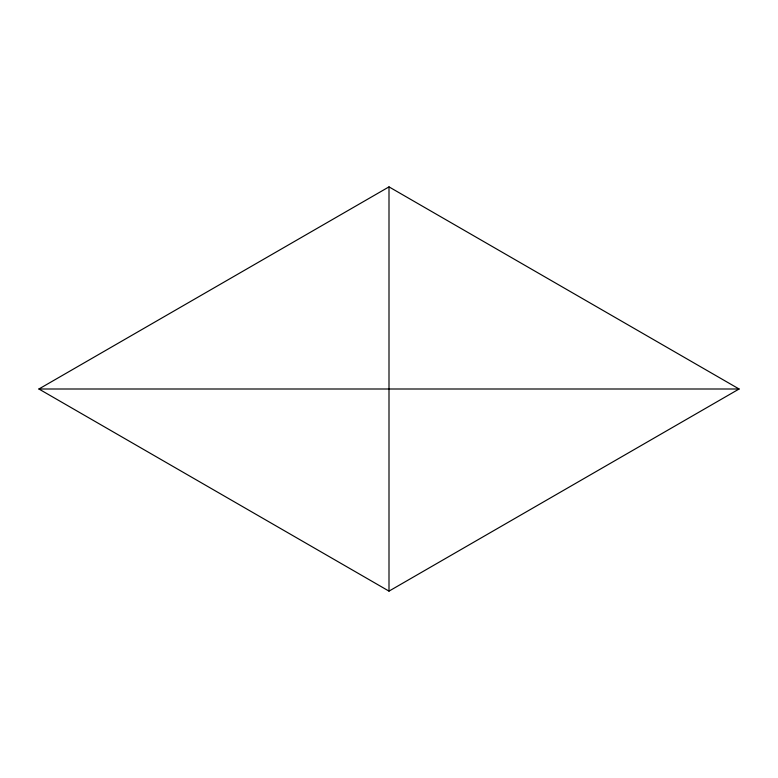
<?xml version="1.0" encoding="UTF-8"?>
<svg xmlns="http://www.w3.org/2000/svg" width="778" height="778" viewBox="0 0 778 778"><rect width="100%" height="100%" fill="white"/><g stroke="black" fill="none" stroke-linecap="round" stroke-linejoin="round"><path stroke-width="1.17" d="M38.9 389L389 186.876L739.1 389L389 591.124L38.9 389L739.1 389M389 186.876L389 591.124"/></g></svg>
